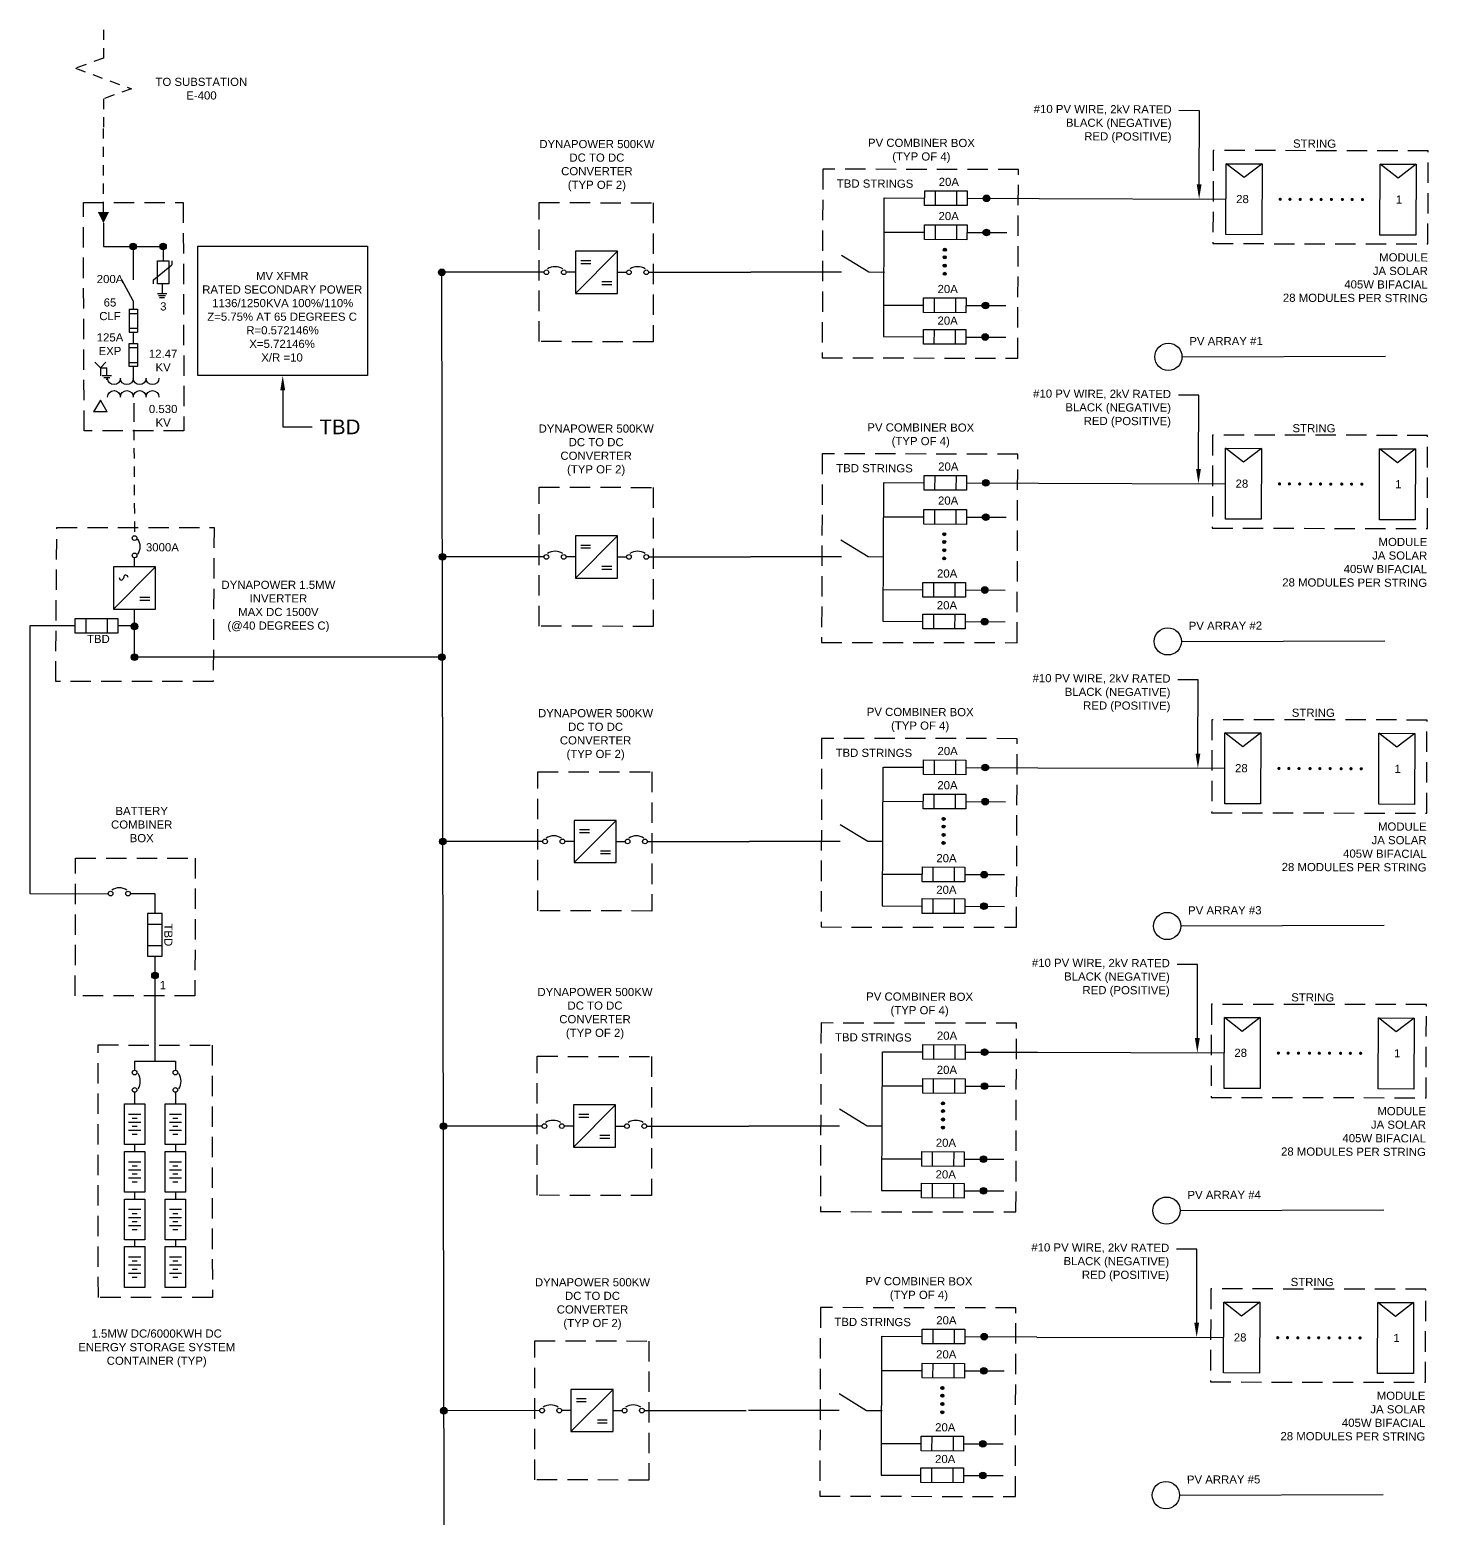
# Model space of a CAD drawing. Extents: x -18 to 267, y -48 to 249.
# Drawn here: x 121.69 to 138.84, y 2.67 to 20.94 of the extents above; entities that cross this region are included whole.
import ezdxf
from ezdxf import colors
from ezdxf.entities.mleader import LeaderData, LeaderLine
from ezdxf.enums import TextEntityAlignment as Align
from ezdxf.math import Vec2, Vec3

# ---------------------------------------------------------------- set-up
doc = ezdxf.new("R2010")
doc.units = 0
doc.header["$MEASUREMENT"] = 0
doc.linetypes.add('DASHED2', pattern=[0.375, 0.25, -0.125])
doc.layers.add('A-ANNO-NOTE', color=131, linetype='Continuous', lineweight=30)
for name, color, linetype in [('DETL-MDLN', 4, 'Continuous'), ('E-1LIN-PRIMARY-LOW', 179, 'Continuous'), ('E-1LIN-PRIMARY-LOW-EQPM', 195, 'Continuous'), ('E-EQUIP INVERTER', 241, 'Continuous'), ('E-TEXT', 7, 'Continuous'), ('G-ANNO-TEXT', 1, 'Continuous')]:
    doc.layers.add(name, color=color, linetype=linetype)
doc.styles.add('NEI-A', font='arial.ttf')
doc.styles.get("Standard").update_dxf_attribs({"font": 'arial.ttf'})

msp = doc.modelspace()

# ---------------------------------------------------------------- hatches: boundary and pattern name
at = {"layer": 'DETL-MDLN', "transparency": 33554687}
h = msp.add_hatch(color=256, dxfattribs=at)
h.dxf.hatch_style = 1
h.paths.add_polyline_path([(133.383, 18.868, -1), (133.464, 18.868, -1)])
h = msp.add_hatch(color=256, dxfattribs=at)
h.dxf.hatch_style = 1
h.paths.add_polyline_path([(133.381, 18.449, -1), (133.462, 18.449, -1)])
h = msp.add_hatch(color=256, dxfattribs=at)
h.dxf.hatch_style = 1
h.paths.add_polyline_path([(132.892, 18.238, -1), (132.933, 18.238, -1)])
h = msp.add_hatch(color=256, dxfattribs=at)
h.dxf.hatch_style = 1
h.paths.add_polyline_path([(132.892, 18.144, -1), (132.932, 18.144, -1)])
h = msp.add_hatch(color=256, dxfattribs=at)
h.dxf.hatch_style = 1
h.paths.add_polyline_path([(126.742, 18, 1), (126.742, 17.919, 1)])
h = msp.add_hatch(color=256, dxfattribs=at)
h.dxf.hatch_style = 1
h.paths.add_polyline_path([(132.891, 18.042, -1), (132.932, 18.041, -1)])
h = msp.add_hatch(color=256, dxfattribs=at)
h.dxf.hatch_style = 1
h.paths.add_polyline_path([(132.891, 17.942, -1), (132.932, 17.942, -1)])
h = msp.add_hatch(color=256, dxfattribs=at)
h.dxf.hatch_style = 1
h.paths.add_polyline_path([(133.369, 17.554, -1), (133.45, 17.554, -1)])
h = msp.add_hatch(color=256, dxfattribs=at)
h.dxf.hatch_style = 1
h.paths.add_polyline_path([(133.367, 17.166, -1), (133.449, 17.165, -1)])
h = msp.add_hatch(color=256, dxfattribs=at)
h.dxf.hatch_style = 1
h.paths.add_polyline_path([(133.375, 15.376, -1), (133.457, 15.376, -1)])
h = msp.add_hatch(color=256, dxfattribs=at)
h.dxf.hatch_style = 1
h.paths.add_polyline_path([(133.374, 14.957, -1), (133.455, 14.957, -1)])
h = msp.add_hatch(color=256, dxfattribs=at)
h.dxf.hatch_style = 1
h.paths.add_polyline_path([(132.884, 14.652, -1), (132.925, 14.652, -1)])
h = msp.add_hatch(color=256, dxfattribs=at)
h.dxf.hatch_style = 1
h.paths.add_polyline_path([(132.885, 14.746, -1), (132.925, 14.746, -1)])
h = msp.add_hatch(color=256, dxfattribs=at)
h.dxf.hatch_style = 1
h.paths.add_polyline_path([(126.749, 14.509, 1), (126.749, 14.428, 1)])
h = msp.add_hatch(color=256, dxfattribs=at)
h.dxf.hatch_style = 1
h.paths.add_polyline_path([(132.884, 14.55, -1), (132.925, 14.55, -1)])
h = msp.add_hatch(color=256, dxfattribs=at)
h.dxf.hatch_style = 1
h.paths.add_polyline_path([(132.884, 14.45, -1), (132.924, 14.45, -1)])
h = msp.add_hatch(color=256, dxfattribs=at)
h.dxf.hatch_style = 1
h.paths.add_polyline_path([(133.362, 14.062, -1), (133.443, 14.062, -1)])
h = msp.add_hatch(color=256, dxfattribs=at)
h.dxf.hatch_style = 1
h.paths.add_polyline_path([(133.36, 13.674, -1), (133.441, 13.674, -1)])
h = msp.add_hatch(color=256, dxfattribs=at)
h.dxf.hatch_style = 1
h.paths.add_polyline_path([(122.972, 13.657, 1), (122.972, 13.576, 1)])
h = msp.add_hatch(color=256, dxfattribs=at)
h.dxf.hatch_style = 1
h.paths.add_polyline_path([(122.972, 13.278, 1), (122.972, 13.197, 1)])
h = msp.add_hatch(color=256, dxfattribs=at)
h.dxf.hatch_style = 1
h.paths.add_polyline_path([(126.742, 13.278, 1), (126.742, 13.197, 1)])
h = msp.add_hatch(color=256, dxfattribs=at)
h.dxf.hatch_style = 1
h.paths.add_polyline_path([(133.368, 11.884, -1), (133.449, 11.884, -1)])
h = msp.add_hatch(color=256, dxfattribs=at)
h.dxf.hatch_style = 1
h.paths.add_polyline_path([(133.366, 11.466, -1), (133.448, 11.466, -1)])
h = msp.add_hatch(color=256, dxfattribs=at)
h.dxf.hatch_style = 1
h.paths.add_polyline_path([(132.877, 11.254, -1), (132.918, 11.254, -1)])
h = msp.add_hatch(color=256, dxfattribs=at)
h.dxf.hatch_style = 1
h.paths.add_polyline_path([(132.877, 11.161, -1), (132.918, 11.16, -1)])
h = msp.add_hatch(color=256, dxfattribs=at)
h.dxf.hatch_style = 1
h.paths.add_polyline_path([(126.755, 11.017, 1), (126.755, 10.936, 1)])
h = msp.add_hatch(color=256, dxfattribs=at)
h.dxf.hatch_style = 1
h.paths.add_polyline_path([(126.755, 11.017, 1), (126.755, 10.936, 1)])
h = msp.add_hatch(color=256, dxfattribs=at)
h.dxf.hatch_style = 1
h.paths.add_polyline_path([(132.876, 10.959, -1), (132.917, 10.958, -1)])
h = msp.add_hatch(color=256, dxfattribs=at)
h.dxf.hatch_style = 1
h.paths.add_polyline_path([(132.877, 11.058, -1), (132.917, 11.058, -1)])
h = msp.add_hatch(color=256, dxfattribs=at)
h.dxf.hatch_style = 1
h.paths.add_polyline_path([(133.354, 10.571, -1), (133.436, 10.57, -1)])
h = msp.add_hatch(color=256, dxfattribs=at)
h.dxf.hatch_style = 1
h.paths.add_polyline_path([(133.353, 10.182, -1), (133.434, 10.182, -1)])
h = msp.add_hatch(color=256, dxfattribs=at)
h.dxf.hatch_style = 1
h.paths.add_polyline_path([(123.223, 9.374, 1), (123.223, 9.293, 1)])
h = msp.add_hatch(color=256, dxfattribs=at)
h.dxf.hatch_style = 1
h.paths.add_polyline_path([(133.361, 8.393, -1), (133.442, 8.392, -1)])
h = msp.add_hatch(color=256, dxfattribs=at)
h.dxf.hatch_style = 1
h.paths.add_polyline_path([(133.359, 7.974, -1), (133.44, 7.974, -1)])
h = msp.add_hatch(color=256, dxfattribs=at)
h.dxf.hatch_style = 1
h.paths.add_polyline_path([(132.869, 7.669, -1), (132.91, 7.669, -1)])
h = msp.add_hatch(color=256, dxfattribs=at)
h.dxf.hatch_style = 1
h.paths.add_polyline_path([(132.87, 7.763, -1), (132.91, 7.763, -1)])
h = msp.add_hatch(color=256, dxfattribs=at)
h.dxf.hatch_style = 1
h.paths.add_polyline_path([(126.761, 7.526, 1), (126.761, 7.444, 1)])
h = msp.add_hatch(color=256, dxfattribs=at)
h.dxf.hatch_style = 1
h.paths.add_polyline_path([(132.869, 7.566, -1), (132.91, 7.566, -1)])
h = msp.add_hatch(color=256, dxfattribs=at)
h.dxf.hatch_style = 1
h.paths.add_polyline_path([(132.869, 7.467, -1), (132.909, 7.467, -1)])
h = msp.add_hatch(color=256, dxfattribs=at)
h.dxf.hatch_style = 1
h.paths.add_polyline_path([(133.347, 7.079, -1), (133.428, 7.079, -1)])
h = msp.add_hatch(color=256, dxfattribs=at)
h.dxf.hatch_style = 1
h.paths.add_polyline_path([(133.345, 6.691, -1), (133.426, 6.69, -1)])
h = msp.add_hatch(color=256, dxfattribs=at)
h.dxf.hatch_style = 1
h.paths.add_polyline_path([(133.353, 4.901, -1), (133.435, 4.901, -1)])
h = msp.add_hatch(color=256, dxfattribs=at)
h.dxf.hatch_style = 1
h.paths.add_polyline_path([(133.351, 4.482, -1), (133.433, 4.482, -1)])
h = msp.add_hatch(color=256, dxfattribs=at)
h.dxf.hatch_style = 1
h.paths.add_polyline_path([(132.862, 4.271, -1), (132.903, 4.271, -1)])
h = msp.add_hatch(color=256, dxfattribs=at)
h.dxf.hatch_style = 1
h.paths.add_polyline_path([(126.767, 4.033, 1), (126.767, 3.952, 1)])
h = msp.add_hatch(color=256, dxfattribs=at)
h.dxf.hatch_style = 1
h.paths.add_polyline_path([(132.862, 4.177, -1), (132.903, 4.177, -1)])
h = msp.add_hatch(color=256, dxfattribs=at)
h.dxf.hatch_style = 1
h.paths.add_polyline_path([(132.862, 4.075, -1), (132.902, 4.075, -1)])
h = msp.add_hatch(color=256, dxfattribs=at)
h.dxf.hatch_style = 1
h.paths.add_polyline_path([(132.861, 3.975, -1), (132.902, 3.975, -1)])
h = msp.add_hatch(color=256, dxfattribs=at)
h.dxf.hatch_style = 1
h.paths.add_polyline_path([(133.339, 3.587, -1), (133.421, 3.587, -1)])
h = msp.add_hatch(color=256, dxfattribs=at)
h.dxf.hatch_style = 1
h.paths.add_polyline_path([(133.338, 3.199, -1), (133.419, 3.199, -1)])
at = {"layer": 'E-1LIN-PRIMARY-LOW-EQPM', "linetype": 'Continuous'}
h = msp.add_hatch(color=256, dxfattribs=at)
h.dxf.hatch_style = 1
h.paths.add_polyline_path([(122.916, 18.276, 1), (122.996, 18.276, 1)])
h = msp.add_hatch(color=256, dxfattribs=at)
h.dxf.hatch_style = 1
h.paths.add_polyline_path([(123.282, 18.276, 1), (123.362, 18.276, 1)])

# ---------------------------------------------------------------- linework, layer by layer
msp.add_lwpolyline([(123.749, 18.279), (125.832, 18.279), (125.832, 16.693), (123.749, 16.693)], close=True)
at = {"layer": 'A-ANNO-NOTE'}
for p, q in [((135.822, 16.924), (138.319, 16.932)), ((135.814, 13.432), (138.312, 13.44)), ((135.807, 9.941), (138.304, 9.949)), ((135.799, 6.449), (138.297, 6.457)), ((135.792, 2.957), (138.289, 2.965))]:
    msp.add_line(p, q, dxfattribs=at)
for centre in [(135.655, 16.923), (135.647, 13.432), (135.64, 9.94), (135.632, 6.448), (135.625, 2.957)]:
    msp.add_circle(centre, 0.167, dxfattribs=at)
at = {"layer": 'DETL-MDLN', "transparency": 33554687}
for p, q in [((136.584, 19.122), (136.364, 19.293)), ((136.804, 19.292), (136.584, 19.122)), ((138.473, 19.116), (138.253, 19.287)), ((138.693, 19.286), (138.473, 19.116)), ((132.795, 18.961), (132.795, 18.78)), ((133.057, 18.96), (133.056, 18.779)), ((132.793, 18.542), (132.793, 18.361)), ((133.055, 18.541), (133.055, 18.361)), ((128.897, 18.219), (128.38, 17.7)), ((128.448, 18.106), (128.568, 18.106)), ((128.378, 17.96), (128.266, 17.96)), ((128.378, 17.96), (128.266, 17.96)), ((128.448, 18.07), (128.568, 18.07)), ((128.897, 17.96), (129.009, 17.96)), ((128.706, 17.846), (128.826, 17.846)), ((128.706, 17.811), (128.826, 17.811)), ((132.781, 17.647), (132.781, 17.466)), ((133.043, 17.646), (133.043, 17.465)), ((132.78, 17.259), (132.779, 17.078)), ((133.041, 17.258), (133.041, 17.077)), ((136.576, 15.63), (136.357, 15.802)), ((136.797, 15.8), (136.576, 15.63)), ((138.465, 15.624), (138.245, 15.796)), ((138.686, 15.794), (138.465, 15.624)), ((132.788, 15.469), (132.787, 15.288)), ((133.05, 15.468), (133.049, 15.288)), ((132.786, 15.05), (132.785, 14.87)), ((133.048, 15.05), (133.047, 14.869)), ((128.896, 14.728), (128.38, 14.209)), ((128.447, 14.614), (128.567, 14.614)), ((122.972, 14.347), (122.972, 14.459)), ((128.378, 14.468), (128.266, 14.468)), ((128.378, 14.468), (128.266, 14.468)), ((128.447, 14.579), (128.567, 14.579)), ((128.896, 14.468), (129.008, 14.468)), ((123.23, 14.347), (122.713, 13.828)), ((128.705, 14.355), (128.826, 14.355)), ((128.705, 14.32), (128.826, 14.32)), ((132.774, 14.155), (132.773, 13.975)), ((133.036, 14.154), (133.035, 13.974)), ((123.039, 13.974), (123.159, 13.974)), ((123.039, 13.939), (123.159, 13.939)), ((122.375, 13.714), (122.375, 13.534)), ((122.638, 13.714), (122.638, 13.534)), ((122.972, 13.238), (122.972, 13.828)), ((132.772, 13.767), (132.772, 13.586)), ((133.034, 13.766), (133.033, 13.585)), ((136.569, 12.139), (136.349, 12.31)), ((136.79, 12.308), (136.569, 12.139)), ((138.458, 12.133), (138.238, 12.304)), ((138.678, 12.302), (138.458, 12.133)), ((132.78, 11.977), (132.78, 11.797)), ((133.042, 11.976), (133.042, 11.796)), ((132.779, 11.559), (132.778, 11.378)), ((133.04, 11.558), (133.04, 11.377)), ((128.881, 11.236), (128.364, 10.718)), ((128.362, 10.977), (128.25, 10.977)), ((128.362, 10.977), (128.25, 10.977)), ((128.432, 11.123), (128.552, 11.123)), ((128.432, 11.087), (128.552, 11.087)), ((128.881, 10.977), (128.993, 10.977)), ((128.69, 10.863), (128.81, 10.863)), ((128.69, 10.828), (128.81, 10.828)), ((132.767, 10.663), (132.766, 10.483)), ((133.028, 10.663), (133.028, 10.482)), ((132.765, 10.275), (132.764, 10.095)), ((133.027, 10.274), (133.026, 10.094)), ((123.133, 9.962), (123.313, 9.962)), ((123.133, 9.7), (123.313, 9.7)), ((136.561, 8.647), (136.342, 8.818)), ((136.782, 8.817), (136.561, 8.647)), ((138.45, 8.641), (138.231, 8.812)), ((138.671, 8.811), (138.45, 8.641)), ((132.773, 8.486), (132.772, 8.305)), ((133.035, 8.485), (133.034, 8.304)), ((132.771, 8.067), (132.771, 7.886)), ((133.033, 8.066), (133.032, 7.885)), ((128.873, 7.744), (128.356, 7.226)), ((128.424, 7.631), (128.544, 7.631)), ((128.424, 7.596), (128.544, 7.596)), ((128.354, 7.485), (128.242, 7.485)), ((128.354, 7.485), (128.242, 7.485)), ((128.682, 7.372), (128.802, 7.372)), ((128.682, 7.337), (128.802, 7.337)), ((128.873, 7.485), (128.985, 7.485)), ((132.759, 7.172), (132.759, 6.991)), ((133.021, 7.171), (133.02, 6.99)), ((132.757, 6.784), (132.757, 6.603)), ((133.019, 6.783), (133.019, 6.602)), ((136.554, 5.155), (136.334, 5.326)), ((136.775, 5.325), (136.554, 5.155)), ((138.443, 5.149), (138.223, 5.32)), ((138.664, 5.319), (138.443, 5.149)), ((132.766, 4.994), (132.765, 4.813)), ((133.027, 4.993), (133.027, 4.812)), ((132.764, 4.575), (132.763, 4.395)), ((133.025, 4.574), (133.025, 4.394)), ((128.842, 4.254), (128.326, 3.736)), ((128.394, 4.141), (128.514, 4.141)), ((128.394, 4.105), (128.514, 4.105)), ((128.324, 3.995), (128.212, 3.995)), ((128.324, 3.995), (128.212, 3.995)), ((128.652, 3.881), (128.772, 3.881)), ((128.652, 3.846), (128.772, 3.846)), ((128.842, 3.995), (128.954, 3.995)), ((132.752, 3.68), (132.751, 3.499)), ((133.013, 3.679), (133.013, 3.499)), ((132.75, 3.292), (132.749, 3.111)), ((133.012, 3.291), (133.011, 3.11))]:
    msp.add_line(p, q, dxfattribs=at)
for points in [[(136.804, 19.292), (136.802, 18.422), (136.361, 18.423), (136.364, 19.293)], [(138.693, 19.286), (138.69, 18.416), (138.25, 18.417), (138.253, 19.287)], [(133.186, 18.779), (132.665, 18.78), (132.666, 18.961), (133.187, 18.959)], [(133.184, 18.36), (132.663, 18.362), (132.664, 18.542), (133.185, 18.541)], [(128.38, 17.7), (128.897, 17.7), (128.897, 18.219), (128.38, 18.219)], [(133.172, 17.465), (132.651, 17.467), (132.652, 17.647), (133.173, 17.646)], [(133.171, 17.077), (132.649, 17.078), (132.65, 17.259), (133.171, 17.257)], [(136.797, 15.8), (136.794, 14.93), (136.354, 14.931), (136.357, 15.802)], [(138.686, 15.794), (138.683, 14.924), (138.243, 14.925), (138.245, 15.796)], [(133.179, 15.287), (132.658, 15.289), (132.658, 15.469), (133.179, 15.468)], [(133.177, 14.868), (132.656, 14.87), (132.656, 15.051), (133.177, 15.049)], [(128.38, 14.209), (128.896, 14.209), (128.896, 14.728), (128.38, 14.728)], [(122.713, 13.828), (123.23, 13.828), (123.23, 14.347), (122.713, 14.347)], [(133.165, 13.973), (132.644, 13.975), (132.644, 14.156), (133.165, 14.154)], [(122.766, 13.534), (122.245, 13.534), (122.245, 13.714), (122.766, 13.714)], [(133.163, 13.585), (132.642, 13.587), (132.643, 13.767), (133.164, 13.766)], [(136.79, 12.308), (136.787, 11.438), (136.346, 11.44), (136.349, 12.31)], [(138.678, 12.302), (138.676, 11.432), (138.235, 11.434), (138.238, 12.304)], [(133.171, 11.795), (132.65, 11.797), (132.651, 11.978), (133.172, 11.976)], [(133.169, 11.377), (132.648, 11.378), (132.649, 11.559), (133.17, 11.557)], [(128.364, 10.718), (128.881, 10.718), (128.881, 11.236), (128.364, 11.236)], [(133.157, 10.482), (132.636, 10.483), (132.637, 10.664), (133.158, 10.662)], [(133.156, 10.093), (132.635, 10.095), (132.635, 10.276), (133.156, 10.274)], [(123.313, 9.571), (123.313, 10.092), (123.133, 10.092), (123.133, 9.571)], [(136.782, 8.817), (136.779, 7.946), (136.339, 7.948), (136.342, 8.818)], [(138.671, 8.811), (138.668, 7.94), (138.228, 7.942), (138.231, 8.812)], [(133.164, 8.304), (132.643, 8.305), (132.643, 8.486), (133.164, 8.484)], [(133.162, 7.885), (132.641, 7.887), (132.641, 8.067), (133.163, 8.066)], [(122.848, 7.758), (123.098, 7.758), (123.098, 7.258), (122.848, 7.258)], [(123.348, 7.758), (123.598, 7.758), (123.598, 7.258), (123.348, 7.258)], [(128.356, 7.226), (128.873, 7.226), (128.873, 7.744), (128.356, 7.744)], [(122.848, 7.174), (123.098, 7.174), (123.098, 6.674), (122.848, 6.674)], [(123.348, 7.174), (123.598, 7.174), (123.598, 6.674), (123.348, 6.674)], [(133.15, 6.99), (132.629, 6.992), (132.629, 7.172), (133.151, 7.171)], [(133.148, 6.602), (132.627, 6.603), (132.628, 6.784), (133.149, 6.782)], [(122.848, 6.59), (123.098, 6.59), (123.098, 6.09), (122.848, 6.09)], [(123.348, 6.59), (123.598, 6.59), (123.598, 6.09), (123.348, 6.09)], [(122.848, 6.006), (123.098, 6.006), (123.098, 5.506), (122.848, 5.506)], [(123.348, 6.006), (123.598, 6.006), (123.598, 5.506), (123.348, 5.506)], [(136.775, 5.325), (136.772, 4.455), (136.332, 4.456), (136.334, 5.326)], [(138.664, 5.319), (138.661, 4.449), (138.22, 4.45), (138.223, 5.32)], [(133.156, 4.812), (132.635, 4.814), (132.636, 4.994), (133.157, 4.993)], [(133.155, 4.393), (132.633, 4.395), (132.634, 4.576), (133.155, 4.574)], [(128.326, 3.736), (128.842, 3.736), (128.842, 4.254), (128.326, 4.254)], [(133.143, 3.498), (132.621, 3.5), (132.622, 3.68), (133.143, 3.679)], [(133.141, 3.11), (132.62, 3.112), (132.62, 3.292), (133.141, 3.291)]]:
    msp.add_lwpolyline(points, close=True, dxfattribs=at)
for points in [[(132.166, 18.873), (132.159, 17.171)], [(132.175, 18.873), (132.665, 18.871)], [(133.186, 18.868), (134.07, 18.866)], [(134.07, 18.866), (136.363, 18.858)], [(132.173, 18.454), (132.663, 18.452)], [(133.185, 18.45), (133.672, 18.448)], [(132.171, 17.959), (131.981, 17.96), (131.645, 18.166)], [(132.161, 17.559), (132.651, 17.557)], [(133.173, 17.555), (133.66, 17.553)], [(132.16, 17.171), (132.65, 17.169)], [(133.171, 17.166), (133.659, 17.165)], [(132.159, 15.381), (132.152, 13.679)], [(132.168, 15.381), (132.658, 15.379)], [(133.179, 15.377), (134.063, 15.374)], [(134.063, 15.374), (136.355, 15.367)], [(132.166, 14.962), (132.656, 14.96)], [(133.177, 14.958), (133.664, 14.957)], [(132.164, 14.467), (131.973, 14.468), (131.637, 14.675)], [(132.154, 14.067), (132.644, 14.065)], [(133.165, 14.063), (133.653, 14.061)], [(132.152, 13.679), (132.642, 13.677)], [(133.163, 13.675), (133.652, 13.673)], [(132.152, 11.889), (132.145, 10.187)], [(132.16, 11.889), (132.65, 11.887)], [(133.172, 11.885), (134.055, 11.882)], [(134.055, 11.882), (136.348, 11.875)], [(132.159, 11.471), (132.649, 11.469)], [(133.17, 11.466), (133.657, 11.465)], [(132.157, 10.976), (131.966, 10.976), (131.63, 11.183)], [(132.147, 10.576), (132.637, 10.574)], [(133.158, 10.571), (133.645, 10.57)], [(123.223, 10.337), (123.223, 10.092)], [(132.145, 10.187), (132.635, 10.185)], [(133.156, 10.183), (133.644, 10.181)], [(122.973, 8.282), (122.973, 8.17)], [(123.473, 8.282), (123.473, 8.17)], [(132.144, 8.398), (132.137, 6.696)], [(132.153, 8.398), (132.643, 8.396)], [(133.164, 8.393), (134.048, 8.391)], [(134.048, 8.391), (136.34, 8.383)], [(122.973, 7.9), (122.973, 7.758)], [(123.473, 7.9), (123.473, 7.758)], [(132.151, 7.979), (132.641, 7.977)], [(133.162, 7.975), (133.649, 7.973)], [(132.149, 7.484), (131.958, 7.485), (131.622, 7.691)], [(122.899, 7.632), (123.048, 7.632)], [(122.899, 7.533), (123.048, 7.533)], [(122.942, 7.582), (123.004, 7.582)], [(123.399, 7.632), (123.548, 7.632)], [(123.399, 7.533), (123.548, 7.533)], [(123.442, 7.582), (123.504, 7.582)], [(122.899, 7.434), (123.048, 7.434)], [(122.942, 7.483), (123.004, 7.483)], [(122.942, 7.384), (123.004, 7.384)], [(123.399, 7.434), (123.548, 7.434)], [(123.442, 7.483), (123.504, 7.483)], [(123.442, 7.384), (123.504, 7.384)], [(122.973, 7.258), (122.973, 7.174)], [(123.473, 7.258), (123.473, 7.174)], [(122.899, 7.048), (123.048, 7.048)], [(122.899, 6.949), (123.048, 6.949)], [(122.942, 6.998), (123.004, 6.998)], [(123.399, 7.048), (123.548, 7.048)], [(123.399, 6.949), (123.548, 6.949)], [(123.442, 6.998), (123.504, 6.998)], [(132.139, 7.084), (132.629, 7.082)], [(133.15, 7.08), (133.638, 7.078)], [(122.899, 6.85), (123.048, 6.85)], [(122.942, 6.899), (123.004, 6.899)], [(122.942, 6.8), (123.004, 6.8)], [(123.399, 6.85), (123.548, 6.85)], [(123.442, 6.899), (123.504, 6.899)], [(123.442, 6.8), (123.504, 6.8)], [(122.973, 6.674), (122.973, 6.59)], [(123.473, 6.674), (123.473, 6.59)], [(132.137, 6.696), (132.627, 6.694)], [(133.149, 6.691), (133.637, 6.69)], [(122.899, 6.464), (123.048, 6.464)], [(122.942, 6.414), (123.004, 6.414)], [(123.399, 6.464), (123.548, 6.464)], [(123.442, 6.414), (123.504, 6.414)], [(122.899, 6.365), (123.048, 6.365)], [(122.899, 6.266), (123.048, 6.266)], [(122.942, 6.315), (123.004, 6.315)], [(122.942, 6.216), (123.004, 6.216)], [(123.399, 6.365), (123.548, 6.365)], [(123.399, 6.266), (123.548, 6.266)], [(123.442, 6.315), (123.504, 6.315)], [(123.442, 6.216), (123.504, 6.216)], [(122.973, 6.09), (122.973, 6.006)], [(123.473, 6.09), (123.473, 6.006)], [(122.899, 5.88), (123.048, 5.88)], [(123.399, 5.88), (123.548, 5.88)], [(122.899, 5.781), (123.048, 5.781)], [(122.899, 5.682), (123.048, 5.682)], [(122.942, 5.83), (123.004, 5.83)], [(122.942, 5.731), (123.004, 5.731)], [(123.399, 5.781), (123.548, 5.781)], [(123.399, 5.682), (123.548, 5.682)], [(123.442, 5.83), (123.504, 5.83)], [(123.442, 5.731), (123.504, 5.731)], [(122.942, 5.632), (123.004, 5.632)], [(123.442, 5.632), (123.504, 5.632)], [(132.137, 4.906), (132.13, 3.204)], [(132.146, 4.906), (132.636, 4.904)], [(133.157, 4.902), (134.04, 4.899)], [(134.04, 4.897), (136.333, 4.892)], [(132.144, 4.487), (132.634, 4.485)], [(133.155, 4.483), (133.642, 4.481)], [(132.142, 3.992), (131.951, 3.993), (131.615, 4.199)], [(132.132, 3.592), (132.622, 3.59)], [(133.143, 3.588), (133.63, 3.586)], [(132.13, 3.204), (132.62, 3.202)], [(133.141, 3.2), (133.629, 3.198)]]:
    msp.add_lwpolyline(points, dxfattribs=at)
at = {"layer": 'DETL-MDLN', "transparency": 33554687, "const_width": 0.0193}
for points in [[(137.017, 18.856, 1), (137.036, 18.856, 1)], [(137.137, 18.856, 1), (137.156, 18.856, 1)], [(137.263, 18.855, 1), (137.282, 18.855, 1)], [(137.398, 18.855, 1), (137.418, 18.855, 1)], [(137.519, 18.854, 1), (137.538, 18.854, 1)], [(137.645, 18.854, 1), (137.664, 18.854, 1)], [(137.78, 18.854, 1), (137.799, 18.854, 1)], [(137.9, 18.853, 1), (137.92, 18.853, 1)], [(138.026, 18.853, 1), (138.045, 18.853, 1)], [(137.009, 15.364, 1), (137.029, 15.364, 1)], [(137.13, 15.364, 1), (137.149, 15.364, 1)], [(137.256, 15.364, 1), (137.275, 15.363, 1)], [(137.391, 15.363, 1), (137.41, 15.363, 1)], [(137.511, 15.363, 1), (137.531, 15.363, 1)], [(137.637, 15.362, 1), (137.656, 15.362, 1)], [(137.772, 15.362, 1), (137.792, 15.362, 1)], [(137.893, 15.362, 1), (137.912, 15.361, 1)], [(138.019, 15.361, 1), (138.038, 15.361, 1)], [(137.002, 11.873, 1), (137.021, 11.873, 1)], [(137.122, 11.872, 1), (137.142, 11.872, 1)], [(137.248, 11.872, 1), (137.267, 11.872, 1)], [(137.383, 11.871, 1), (137.403, 11.871, 1)], [(137.504, 11.871, 1), (137.523, 11.871, 1)], [(137.63, 11.871, 1), (137.649, 11.871, 1)], [(137.765, 11.87, 1), (137.784, 11.87, 1)], [(137.885, 11.87, 1), (137.905, 11.87, 1)], [(138.011, 11.869, 1), (138.031, 11.869, 1)], [(136.995, 8.381, 1), (137.014, 8.381, 1)], [(137.115, 8.381, 1), (137.134, 8.38, 1)], [(137.241, 8.38, 1), (137.26, 8.38, 1)], [(137.376, 8.38, 1), (137.395, 8.38, 1)], [(137.496, 8.379, 1), (137.516, 8.379, 1)], [(137.622, 8.379, 1), (137.642, 8.379, 1)], [(137.758, 8.378, 1), (137.777, 8.378, 1)], [(137.878, 8.378, 1), (137.897, 8.378, 1)], [(138.004, 8.378, 1), (138.023, 8.378, 1)], [(136.987, 4.889, 1), (137.006, 4.889, 1)], [(137.107, 4.889, 1), (137.127, 4.889, 1)], [(137.233, 4.888, 1), (137.253, 4.888, 1)], [(137.369, 4.888, 1), (137.388, 4.888, 1)], [(137.489, 4.888, 1), (137.508, 4.888, 1)], [(137.615, 4.887, 1), (137.634, 4.887, 1)], [(137.75, 4.887, 1), (137.769, 4.887, 1)], [(137.871, 4.886, 1), (137.89, 4.886, 1)], [(137.996, 4.886, 1), (138.016, 4.886, 1)]]:
    msp.add_lwpolyline(points, format="xyb", close=True, dxfattribs=at)
at = {"layer": 'DETL-MDLN', "transparency": 33554687}
for points in [[(132.931, 18.238, -1), (132.894, 18.238, -1)], [(132.93, 18.144, -1), (132.894, 18.144, -1)], [(132.93, 18.041, -1), (132.893, 18.042, -1)], [(132.93, 17.942, -1), (132.893, 17.942, -1)], [(132.923, 14.652, -1), (132.886, 14.652, -1)], [(132.923, 14.746, -1), (132.887, 14.746, -1)], [(132.923, 14.55, -1), (132.886, 14.55, -1)], [(132.922, 14.45, -1), (132.886, 14.45, -1)], [(132.916, 11.254, -1), (132.879, 11.254, -1)], [(132.915, 11.16, -1), (132.879, 11.161, -1)], [(132.915, 10.958, -1), (132.878, 10.959, -1)], [(132.915, 11.058, -1), (132.879, 11.058, -1)], [(132.908, 7.763, -1), (132.872, 7.763, -1)], [(132.908, 7.669, -1), (132.872, 7.669, -1)], [(132.908, 7.566, -1), (132.871, 7.566, -1)], [(132.907, 7.467, -1), (132.871, 7.467, -1)], [(132.901, 4.271, -1), (132.864, 4.271, -1)], [(132.901, 4.177, -1), (132.864, 4.177, -1)], [(132.9, 4.075, -1), (132.864, 4.075, -1)], [(132.9, 3.975, -1), (132.863, 3.975, -1)]]:
    msp.add_lwpolyline(points, format="xyb", close=True, dxfattribs=at)
at = {"layer": 'DETL-MDLN'}
for points in [[(127.996, 17.96), (126.742, 17.96)], [(126.773, 0.502), (126.743, 17.96)], [(129.277, 17.96), (130.531, 17.96)], [(131.645, 17.96), (130.533, 17.96)], [(127.996, 14.468), (126.747, 14.468)], [(129.276, 14.468), (130.53, 14.468)], [(131.645, 14.468), (130.533, 14.468)], [(122.245, 13.624), (121.687, 13.624), (121.687, 10.339), (122.65, 10.336)], [(122.972, 13.621), (122.766, 13.621)], [(126.742, 13.238), (122.97, 13.238)], [(127.98, 10.977), (126.752, 10.977)], [(129.261, 10.977), (130.515, 10.977)], [(131.63, 10.976), (130.518, 10.977)], [(122.92, 10.338), (123.222, 10.337)], [(123.223, 9.571), (123.223, 8.282)], [(122.973, 8.282), (123.473, 8.282)], [(127.972, 7.485), (126.761, 7.485)], [(129.253, 7.485), (130.507, 7.485)], [(131.622, 7.485), (130.51, 7.485)], [(127.942, 3.995), (126.767, 3.993)], [(129.223, 3.995), (130.477, 3.995)], [(131.615, 3.994), (130.503, 3.995)]]:
    msp.add_lwpolyline(points, dxfattribs=at)
at = {"layer": 'DETL-MDLN', "transparency": 33554687}
for centre, radius in [((133.424, 18.868), 0.0407), ((133.422, 18.449), 0.0407), ((126.742, 17.96), 0.0407), ((128.025, 17.96), 0.0287), ((128.238, 17.96), 0.0287), ((129.037, 17.96), 0.0287), ((129.25, 17.96), 0.0287), ((133.41, 17.554), 0.0407), ((133.408, 17.166), 0.0407), ((133.416, 15.376), 0.0407), ((133.414, 14.957), 0.0407), ((122.972, 14.7), 0.0287), ((122.972, 14.487), 0.0287), ((126.749, 14.468), 0.0407), ((128.024, 14.468), 0.0287), ((128.237, 14.468), 0.0287), ((129.037, 14.468), 0.0287), ((129.249, 14.468), 0.0287), ((133.402, 14.062), 0.0407), ((133.401, 13.674), 0.0407), ((122.972, 13.616), 0.0407), ((122.972, 13.238), 0.0407), ((126.742, 13.238), 0.0407), ((133.409, 11.884), 0.0407), ((133.407, 11.466), 0.0407), ((126.755, 10.977), 0.0407), ((126.755, 10.977), 0.0407), ((128.009, 10.977), 0.0287), ((128.222, 10.977), 0.0287), ((129.021, 10.977), 0.0287), ((129.234, 10.977), 0.0287), ((133.395, 10.57), 0.0407), ((122.679, 10.338), 0.0287), ((122.892, 10.338), 0.0287), ((133.393, 10.182), 0.0407), ((123.223, 9.333), 0.0407), ((133.401, 8.393), 0.0407), ((122.973, 8.141), 0.0287), ((123.473, 8.141), 0.0287), ((122.973, 7.928), 0.0287), ((123.473, 7.928), 0.0287), ((133.399, 7.974), 0.0407), ((126.761, 7.485), 0.0407), ((128.001, 7.485), 0.0287), ((128.214, 7.485), 0.0287), ((129.013, 7.485), 0.0287), ((129.226, 7.485), 0.0287), ((133.387, 7.079), 0.0407), ((133.386, 6.691), 0.0407), ((133.394, 4.901), 0.0407), ((133.392, 4.482), 0.0407), ((126.767, 3.993), 0.0407), ((127.971, 3.995), 0.0287), ((128.183, 3.995), 0.0287), ((128.983, 3.995), 0.0287), ((129.196, 3.995), 0.0287), ((133.38, 3.587), 0.0407), ((133.378, 3.199), 0.0407)]:
    msp.add_circle(centre, radius, dxfattribs=at)
for centre, radius, start, end in [((128.131, 17.857), 0.172, 57.1187, 122.8813), ((129.144, 17.857), 0.172, 57.1187, 122.8813), ((122.869, 14.594), 0.172, 327.1187, 32.8813), ((128.131, 14.366), 0.172, 57.1187, 122.8813), ((129.143, 14.366), 0.172, 57.1187, 122.8813), ((122.869, 14.217), 0.0295, 96.3314, 184.4472), ((122.86, 14.212), 0.0343, 3.6046, 80.3907), ((122.814, 14.212), 0.0295, 175.5528, 263.6686), ((122.805, 14.217), 0.0343, 279.6093, 356.3954), ((128.115, 10.874), 0.172, 57.1187, 122.8813), ((129.128, 10.874), 0.172, 57.1187, 122.8813), ((122.785, 10.236), 0.172, 57.1187, 122.8813), ((122.871, 8.035), 0.172, 327.1187, 32.8813), ((123.371, 8.035), 0.172, 327.1187, 32.8813), ((128.107, 7.383), 0.172, 57.1187, 122.8813), ((129.12, 7.383), 0.172, 57.1187, 122.8813), ((128.077, 3.892), 0.172, 57.1187, 122.8813), ((129.089, 3.892), 0.172, 57.1187, 122.8813)]:
    msp.add_arc(centre, radius, start, end, dxfattribs=at)
at = {"layer": 'E-1LIN-PRIMARY-LOW', "linetype": 'DASHED2', "ltscale": 0.5}
for points in [[(122.59, 20.936), (122.59, 20.588), (122.247, 20.463), (122.934, 20.213), (122.59, 20.088), (122.59, 19.739)], [(122.59, 18.7), (122.59, 19.739)], [(122.963, 16.251), (122.971, 14.729)]]:
    msp.add_lwpolyline(points, dxfattribs=at)
at = {"layer": 'E-1LIN-PRIMARY-LOW'}
msp.add_lwpolyline([(122.59, 18.563), (122.59, 18.276)], dxfattribs=at)
at = {"layer": 'E-1LIN-PRIMARY-LOW-EQPM'}
for p, q in [((122.59, 18.276), (123.322, 18.276)), ((123.322, 18.276), (123.322, 18.276)), ((123.31, 17.818), (123.31, 17.702)), ((123.253, 17.702), (123.367, 17.702)), ((123.267, 17.676), (123.353, 17.676)), ((123.28, 17.653), (123.338, 17.653)), ((122.905, 17.507), (122.906, 17.224)), ((122.905, 17.507), (123.007, 17.507)), ((122.905, 17.456), (123.007, 17.456)), ((123.007, 17.507), (123.008, 17.224)), ((122.906, 17.275), (123.008, 17.275)), ((122.906, 17.224), (123.008, 17.224)), ((122.905, 17.036), (123.008, 17.036)), ((122.905, 16.855), (123.008, 16.855))]:
    msp.add_line(p, q, dxfattribs=at)
for points, format in [([(122.59, 18.7, 0.137, 0, 0), (122.59, 18.563, 0, 0, 0)], "xyseb"), ([(123.271, 16.661, -1), (123.114, 16.661, -1), (122.956, 16.661, -1), (122.799, 16.661, -1), (122.642, 16.661)], "xyb"), ([(122.642, 16.43, -1), (122.799, 16.43, -1), (122.956, 16.43, -1), (123.114, 16.43, -1), (123.271, 16.43)], "xyb")]:
    msp.add_lwpolyline(points, format=format, dxfattribs=at)
for points in [[(122.956, 18.276), (122.956, 17.868)], [(123.322, 18.276), (123.322, 18.099)], [(123.43, 18.099), (123.43, 18.05)], [(123.205, 17.866), (123.43, 18.05)], [(122.956, 17.612), (122.815, 17.868)], [(123.205, 17.818), (123.205, 17.866)], [(122.956, 17.612), (122.957, 17.507)], [(122.956, 17.221), (122.956, 17.087)], [(122.956, 16.804), (122.956, 16.661)], [(122.963, 16.356), (122.963, 16.251)]]:
    msp.add_lwpolyline(points, dxfattribs=at)
for points in [[(123.252, 18.099), (123.392, 18.099), (123.392, 17.818), (123.252, 17.818)], [(122.905, 17.087), (123.008, 17.087), (123.008, 16.804), (122.905, 16.804)]]:
    msp.add_lwpolyline(points, close=True, dxfattribs=at)
at = {"layer": 'E-1LIN-PRIMARY-LOW-EQPM', "linetype": 'Continuous'}
for centre in [(122.956, 18.276), (123.322, 18.276)]:
    msp.add_circle(centre, 0.04, dxfattribs=at)
at = {"layer": 'E-EQUIP INVERTER', "linetype": 'DASHED2'}
for points in [[(136.205, 19.454), (136.201, 18.313), (138.839, 18.308), (138.843, 19.45)], [(131.416, 19.225), (131.408, 16.911), (133.807, 16.907), (133.815, 19.221)], [(123.578, 16.015), (122.354, 16.015), (122.344, 18.816), (123.569, 18.816)], [(129.336, 18.813), (129.336, 17.107), (127.937, 17.11), (127.937, 18.816)], [(136.198, 15.963), (136.194, 14.821), (138.832, 14.817), (138.835, 15.959)], [(131.408, 15.733), (131.401, 13.42), (133.8, 13.416), (133.807, 15.729)], [(129.335, 15.321), (129.336, 13.615), (127.937, 13.619), (127.937, 15.325)], [(123.937, 12.938), (122.006, 12.938), (122.018, 14.828), (123.948, 14.828)], [(136.19, 12.471), (136.186, 11.329), (138.824, 11.325), (138.828, 12.467)], [(131.401, 12.242), (131.394, 9.928), (133.792, 9.924), (133.8, 12.238)], [(129.32, 11.83), (129.32, 10.124), (127.921, 10.127), (127.921, 11.833)], [(122.249, 10.773), (123.717, 10.774), (123.713, 9.084), (122.245, 9.083)], [(136.183, 8.979), (136.179, 7.837), (138.817, 7.833), (138.82, 8.975)], [(131.394, 8.75), (131.386, 6.436), (133.785, 6.432), (133.792, 8.746)], [(123.923, 8.477), (123.927, 5.38), (122.528, 5.384), (122.524, 8.481)], [(129.312, 8.338), (129.312, 6.632), (127.913, 6.636), (127.913, 8.342)], [(136.175, 5.488), (136.172, 4.346), (138.809, 4.342), (138.813, 5.483)], [(131.386, 5.258), (131.379, 2.944), (133.778, 2.941), (133.785, 5.254)], [(129.282, 4.848), (129.282, 3.142), (127.883, 3.145), (127.883, 4.851)]]:
    msp.add_lwpolyline(points, close=True, dxfattribs=at)
at = {"layer": 'E-TEXT', "flags": 128}
for points in [[(122.485, 16.856), (122.553, 16.788)], [(122.553, 16.788), (122.621, 16.856)], [(122.553, 16.788), (122.553, 16.692)], [(122.553, 16.788), (122.631, 16.788)], [(122.688, 16.691), (122.574, 16.691)], [(122.667, 16.667), (122.596, 16.667)], [(122.638, 16.644), (122.624, 16.644)], [(122.631, 16.691), (122.631, 16.788)], [(122.553, 16.392), (122.469, 16.248)], [(122.636, 16.248), (122.553, 16.392)], [(122.636, 16.248), (122.469, 16.248)]]:
    msp.add_lwpolyline(points, dxfattribs=at)

# ---------------------------------------------------------------- texts
at = {"layer": 'G-ANNO-TEXT', "style": 'NEI-A'}
for s, p in [('STRING', (137.184, 19.49)), ('TBD STRINGS', (131.587, 19)), ('STRING', (137.177, 15.998)), ('TBD STRINGS', (131.58, 15.508)), ('STRING', (137.169, 12.507)), ('TBD STRINGS', (131.572, 12.016)), ('STRING', (137.162, 9.015)), ('TBD STRINGS', (131.565, 8.525)), ('STRING', (137.155, 5.523)), ('TBD STRINGS', (131.557, 5.033))]:
    msp.add_text(s, height=0.1, rotation=359.8183, dxfattribs=at).set_placement(p)
at = {"layer": 'G-ANNO-TEXT', "transparency": 33554687, "style": 'NEI-A'}
for s, rotation, p in [('20A', 359.8183, (133.086, 19.069)), ('20A', 359.8183, (133.084, 18.65)), ('20A', 359.8183, (133.072, 17.755)), ('20A', 359.8183, (133.071, 17.367)), ('20A', 359.8183, (133.079, 15.577)), ('20A', 359.8183, (133.077, 15.159)), ('20A', 359.8183, (133.065, 14.264)), ('20A', 359.8183, (133.063, 13.875)), ('TBD', 359.9961, (122.668, 13.462)), ('20A', 359.8183, (133.071, 12.086)), ('20A', 359.8183, (133.069, 11.667)), ('20A', 359.8183, (133.057, 10.772)), ('20A', 359.8183, (133.056, 10.384)), ('TBD', 270, (123.387, 9.691)), ('20A', 359.8183, (133.064, 8.594)), ('20A', 359.8183, (133.062, 8.175)), ('20A', 359.8183, (133.05, 7.28)), ('20A', 359.8183, (133.048, 6.892)), ('20A', 359.8183, (133.056, 5.102)), ('20A', 359.8183, (133.054, 4.684)), ('20A', 359.8183, (133.042, 3.789)), ('20A', 359.8183, (133.041, 3.4))]:
    msp.add_text(s, height=0.1, rotation=rotation, dxfattribs=at).set_placement(p, align=Align.MIDDLE_RIGHT)
at = {"layer": 'G-ANNO-TEXT', "char_height": 0.1, "attachment_point": 4, "style": 'NEI-A'}
for s, insert, width in [('\\pi0.29493;TO SUBSTATION\\P\\pi0.67276;E-400', (122.934, 20.213), 1.70057), ('\\pi0.88878;MV XFMR\\P\\pi0.22927;RATED SECONDARY POWER\\P\\pi0.35062;1136/1250KVA 100%/110%\\P\\pi0.29083;Z=5.75% AT 65 DEGREES C\\P\\pi0.76989;R=0.572146%\\P\\pi0.8074;X=5.72146%\\P\\pi0.9541;X/R =10', (123.573, 17.415), 2.40956)]:
    msp.add_mtext(s, dxfattribs=dict(at, insert=insert, width=width))
at = {"layer": 'G-ANNO-TEXT', "char_height": 0.1, "attachment_point": 5, "style": 'NEI-A'}
for s, width, gutter_width, insert in [('DYNAPOWER 500KW DC TO DC CONVERTER\\P(TYP OF 2)', 1.41205, 0.469, (128.644, 19.269)), ('200A', 0.2559, 0.312, (122.671, 17.877)), ('65 CLF', 0.2559, 0.312, (122.671, 17.506)), ('3', 0.05943, 0.469, (123.325, 17.541)), ('125A EXP', 0.25731, 0.312, (122.671, 17.078)), ('12.47\\PKV', 0.40521, 0.312, (123.323, 16.878)), ('0.530\\PKV', 0.40521, 0.312, (123.323, 16.2)), ('DYNAPOWER 500KW DC TO DC CONVERTER\\P(TYP OF 2)', 1.41205, 0.469, (128.635, 15.778)), ('3000A', 0.40521, 0.312, (123.314, 14.586)), ('DYNAPOWER 1.5MW INVERTER\\PMAX DC 1500V\\P(@40 DEGREES C)', 1.41205, 0.469, (124.737, 13.861)), ('DYNAPOWER 500KW DC TO DC CONVERTER\\P(TYP OF 2)', 1.41205, 0.469, (128.628, 12.286)), ('BATTERY COMBINER BOX', 0.73443, 0.469, (123.06, 11.184)), ('DYNAPOWER 500KW DC TO DC CONVERTER\\P(TYP OF 2)', 1.41205, 0.469, (128.621, 8.865)), ('DYNAPOWER 500KW DC TO DC CONVERTER\\P(TYP OF 2)', 1.41205, 0.469, (128.59, 5.304)), ('1.5MW DC/6000KWH DC ENERGY STORAGE SYSTEM\\PCONTAINER (TYP)', 2.01531, 0.469, (123.244, 4.758))]:
    msp.add_mtext_dynamic_manual_height_columns(s, width=width, gutter_width=gutter_width, heights=[0], dxfattribs=dict(at, insert=insert))
at = {"layer": 'G-ANNO-TEXT', "char_height": 0.1, "rotation": 359.8183, "style": 'NEI-A'}
for s, width, insert, attachment_point in [('PV COMBINER BOX\\P(TYP OF 4)', 1.91901, (132.625, 19.45), 5), ('MODULE\\PJA SOLAR\\P405W BIFACIAL \\P28 MODULES PER STRING', 2.80406, (138.838, 17.892), 6), ('PV COMBINER BOX\\P(TYP OF 4)', 1.91901, (132.617, 15.958), 5), ('MODULE\\PJA SOLAR\\P405W BIFACIAL \\P28 MODULES PER STRING', 2.80406, (138.83, 14.4), 6), ('PV COMBINER BOX\\P(TYP OF 4)', 1.91901, (132.61, 12.467), 5), ('MODULE\\PJA SOLAR\\P405W BIFACIAL \\P28 MODULES PER STRING', 2.80406, (138.823, 10.908), 6), ('PV COMBINER BOX\\P(TYP OF 4)', 1.91901, (132.603, 8.975), 5), ('MODULE\\PJA SOLAR\\P405W BIFACIAL \\P28 MODULES PER STRING', 2.80406, (138.815, 7.417), 6), ('PV COMBINER BOX\\P(TYP OF 4)', 1.91901, (132.595, 5.483), 5), ('MODULE\\PJA SOLAR\\P405W BIFACIAL \\P28 MODULES PER STRING', 2.80406, (138.808, 3.925), 6)]:
    msp.add_mtext_dynamic_manual_height_columns(s, width=width, gutter_width=0.469, heights=[0], dxfattribs=dict(at, insert=insert, attachment_point=attachment_point))
at = {"layer": 'G-ANNO-TEXT', "transparency": 33554687, "char_height": 0.1, "attachment_point": 3, "rotation": 359.8183, "style": 'NEI-A'}
for s, width, insert in [('28', 0.14086, (136.642, 18.909)), ('1', 0.04973, (138.523, 18.903)), ('28', 0.14086, (136.635, 15.417)), ('1', 0.04973, (138.516, 15.411)), ('28', 0.14086, (136.628, 11.926)), ('1', 0.04973, (138.508, 11.919)), ('28', 0.14086, (136.62, 8.434)), ('1', 0.04973, (138.501, 8.428)), ('28', 0.14086, (136.613, 4.942)), ('1', 0.04973, (138.493, 4.936))]:
    msp.add_mtext_dynamic_manual_height_columns(s, width=width, gutter_width=0.469, heights=[0], dxfattribs=dict(at, insert=insert))
at = {"layer": 'G-ANNO-TEXT', "lineweight": 9, "char_height": 0.1, "width": 2.8441, "attachment_point": 1, "rotation": 0.1817, "line_spacing_factor": 0.968724, "style": 'NEI-A'}
for s, insert in [('{\\fArial|b0|i0|c0|p34;PV ARRAY #1}', (135.912, 17.165)), ('{\\fArial|b0|i0|c0|p34;PV ARRAY #2}', (135.904, 13.673)), ('{\\fArial|b0|i0|c0|p34;PV ARRAY #3}', (135.897, 10.181)), ('{\\fArial|b0|i0|c0|p34;PV ARRAY #4}', (135.889, 6.69)), ('{\\fArial|b0|i0|c0|p34;PV ARRAY #5}', (135.882, 3.198))]:
    msp.add_mtext(s, dxfattribs=dict(at, insert=insert))
at = {"layer": 'G-ANNO-TEXT', "transparency": 33554687, "insert": (123.281, 9.265), "char_height": 0.1, "attachment_point": 1, "style": 'NEI-A'}
msp.add_mtext_dynamic_manual_height_columns('1', width=0.09375, gutter_width=0.469, heights=[0], dxfattribs=at)

# ---------------------------------------------------------------- leaders
ml = msp.add_multileader_mtext('Standard')
ml.set_content('TBD', color=256)
ml.set_leader_properties()
ml.build(insert=Vec2(0, 0))
ml.multileader.update_dxf_attribs({"text_right_attachment_type": 6, "dogleg_length": 0.36, "arrow_head_size": 0.18})
ctx = ml.context
ctx.base_point, ctx.char_height, ctx.arrow_head_size, ctx.landing_gap_size, ctx.plane_origin = Vec3(125.15, 16.064), 0.18, 0.18, 0.09, Vec3(124.79, 16.693)
ctx.right_attachment = 6
notes = []
notes.append((ctx, [(0, (1, 1, 0), (124.79, 16.064), (1, 0), 0.36, [(0, [(124.79, 16.693)], 0, [])])]))
ctx.mtext.insert, ctx.mtext.flow_direction = Vec3(125.24, 16.154), 5
at = {"layer": 'G-ANNO-TEXT'}
ml = msp.add_multileader_mtext('Standard', dxfattribs=at)
ml.set_content('\\A1;{\\C256;#10 PV WIRE, 2kV RATED\\PBLACK (NEGATIVE) \\PRED (POSITIVE)}', color=7, style='NEI-A')
ml.set_leader_properties()
ml.build(insert=Vec2(0, 0))
ml.multileader.update_dxf_attribs({"dogleg_length": 0.25, "arrow_head_size": 0.18})
ctx = ml.context
ctx.base_point, ctx.char_height, ctx.arrow_head_size, ctx.landing_gap_size, ctx.plane_origin, ctx.plane_x_axis, ctx.plane_y_axis = Vec3(133.922, 19.95), 0.1, 0.18, 0.09, Vec3(134.371, 18.48), Vec3(0.999995, -0.003171), Vec3(0.003171, 0.999995)
ctx.text_align_type = 2
notes.append((ctx, [(0, (1, 1, 0), (136.035, 19.943), (-0.999995, 0.003171), 0.25, [(0, [(136.032, 18.859)], 0, [])])]))
ctx.mtext.insert, ctx.mtext.text_direction, ctx.mtext.rotation, ctx.mtext.width, ctx.mtext.alignment, ctx.mtext.flow_direction = Vec3(135.695, 20.009), Vec3(0.999995, -0.003171), 6.280015, 1.74418, 3, 5
ml = msp.add_multileader_mtext('Standard', dxfattribs=at)
ml.set_content('\\A1;{\\C256;#10 PV WIRE, 2kV RATED\\PBLACK (NEGATIVE) \\PRED (POSITIVE)}', color=7, style='NEI-A')
ml.set_leader_properties()
ml.build(insert=Vec2(0, 0))
ml.multileader.update_dxf_attribs({"dogleg_length": 0.25, "arrow_head_size": 0.18})
ctx = ml.context
ctx.base_point, ctx.char_height, ctx.arrow_head_size, ctx.landing_gap_size, ctx.plane_origin, ctx.plane_x_axis, ctx.plane_y_axis = Vec3(133.914, 16.458), 0.1, 0.18, 0.09, Vec3(134.363, 14.988), Vec3(0.999995, -0.003171), Vec3(0.003171, 0.999995)
ctx.text_align_type = 2
notes.append((ctx, [(0, (1, 1, 0), (136.028, 16.452), (-0.999995, 0.003171), 0.25, [(0, [(136.024, 15.368)], 0, [])])]))
ctx.mtext.insert, ctx.mtext.text_direction, ctx.mtext.rotation, ctx.mtext.width, ctx.mtext.alignment, ctx.mtext.flow_direction = Vec3(135.688, 16.517), Vec3(0.999995, -0.003171), 6.280015, 1.74418, 3, 5
ml = msp.add_multileader_mtext('Standard', dxfattribs=at)
ml.set_content('\\A1;{\\C256;#10 PV WIRE, 2kV RATED\\PBLACK (NEGATIVE) \\PRED (POSITIVE)}', color=7, style='NEI-A')
ml.set_leader_properties()
ml.build(insert=Vec2(0, 0))
ml.multileader.update_dxf_attribs({"dogleg_length": 0.25, "arrow_head_size": 0.18})
ctx = ml.context
ctx.base_point, ctx.char_height, ctx.arrow_head_size, ctx.landing_gap_size, ctx.plane_origin, ctx.plane_x_axis, ctx.plane_y_axis = Vec3(133.907, 12.967), 0.1, 0.18, 0.09, Vec3(134.356, 11.496), Vec3(0.999995, -0.003171), Vec3(0.003171, 0.999995)
ctx.text_align_type = 2
notes.append((ctx, [(0, (1, 1, 0), (136.02, 12.96), (-0.999995, 0.003171), 0.25, [(0, [(136.017, 11.876)], 0, [])])]))
ctx.mtext.insert, ctx.mtext.text_direction, ctx.mtext.rotation, ctx.mtext.width, ctx.mtext.alignment, ctx.mtext.flow_direction = Vec3(135.681, 13.026), Vec3(0.999995, -0.003171), 6.280015, 1.74418, 3, 5
ml = msp.add_multileader_mtext('Standard', dxfattribs=at)
ml.set_content('\\A1;{\\C256;#10 PV WIRE, 2kV RATED\\PBLACK (NEGATIVE) \\PRED (POSITIVE)}', color=7, style='NEI-A')
ml.set_leader_properties()
ml.build(insert=Vec2(0, 0))
ml.multileader.update_dxf_attribs({"dogleg_length": 0.25, "arrow_head_size": 0.18})
ctx = ml.context
ctx.base_point, ctx.char_height, ctx.arrow_head_size, ctx.landing_gap_size, ctx.plane_origin, ctx.plane_x_axis, ctx.plane_y_axis = Vec3(133.899, 9.475), 0.1, 0.18, 0.09, Vec3(134.348, 8.005), Vec3(0.999995, -0.003171), Vec3(0.003171, 0.999995)
ctx.text_align_type = 2
notes.append((ctx, [(0, (1, 1, 0), (136.013, 9.468), (-0.999995, 0.003171), 0.25, [(0, [(136.01, 8.384)], 0, [])])]))
ctx.mtext.insert, ctx.mtext.text_direction, ctx.mtext.rotation, ctx.mtext.width, ctx.mtext.alignment, ctx.mtext.flow_direction = Vec3(135.673, 9.534), Vec3(0.999995, -0.003171), 6.280015, 1.74418, 3, 5
ml = msp.add_multileader_mtext('Standard', dxfattribs=at)
ml.set_content('\\A1;{\\C256;#10 PV WIRE, 2kV RATED\\PBLACK (NEGATIVE) \\PRED (POSITIVE)}', color=7, style='NEI-A')
ml.set_leader_properties()
ml.build(insert=Vec2(0, 0))
ml.multileader.update_dxf_attribs({"dogleg_length": 0.25, "arrow_head_size": 0.18})
ctx = ml.context
ctx.base_point, ctx.char_height, ctx.arrow_head_size, ctx.landing_gap_size, ctx.plane_origin, ctx.plane_x_axis, ctx.plane_y_axis = Vec3(133.892, 5.983), 0.1, 0.18, 0.09, Vec3(134.341, 4.513), Vec3(0.999995, -0.003171), Vec3(0.003171, 0.999995)
ctx.text_align_type = 2
notes.append((ctx, [(0, (1, 1, 0), (136.006, 5.976), (-0.999995, 0.003171), 0.25, [(0, [(136.002, 4.893)], 0, [])])]))
ctx.mtext.insert, ctx.mtext.text_direction, ctx.mtext.rotation, ctx.mtext.width, ctx.mtext.alignment, ctx.mtext.flow_direction = Vec3(135.666, 6.042), Vec3(0.999995, -0.003171), 6.280015, 1.74418, 3, 5
for ctx, leaders in notes:
    for number, flags, end, landing, length, lines in leaders:
        leader = LeaderData()
        leader.index, (leader.has_last_leader_line, leader.has_dogleg_vector, leader.attachment_direction) = number, flags
        leader.last_leader_point, leader.dogleg_vector, leader.dogleg_length = Vec3(end), Vec3(landing), length
        for number, points, colour, breaks in lines:
            line = LeaderLine()
            line.index, line.vertices, line.color, line.breaks = number, Vec3.list(points), colors.encode_raw_color(colour), breaks
            leader.lines.append(line)
        ctx.leaders.append(leader)

doc.saveas('drawing.dxf')
